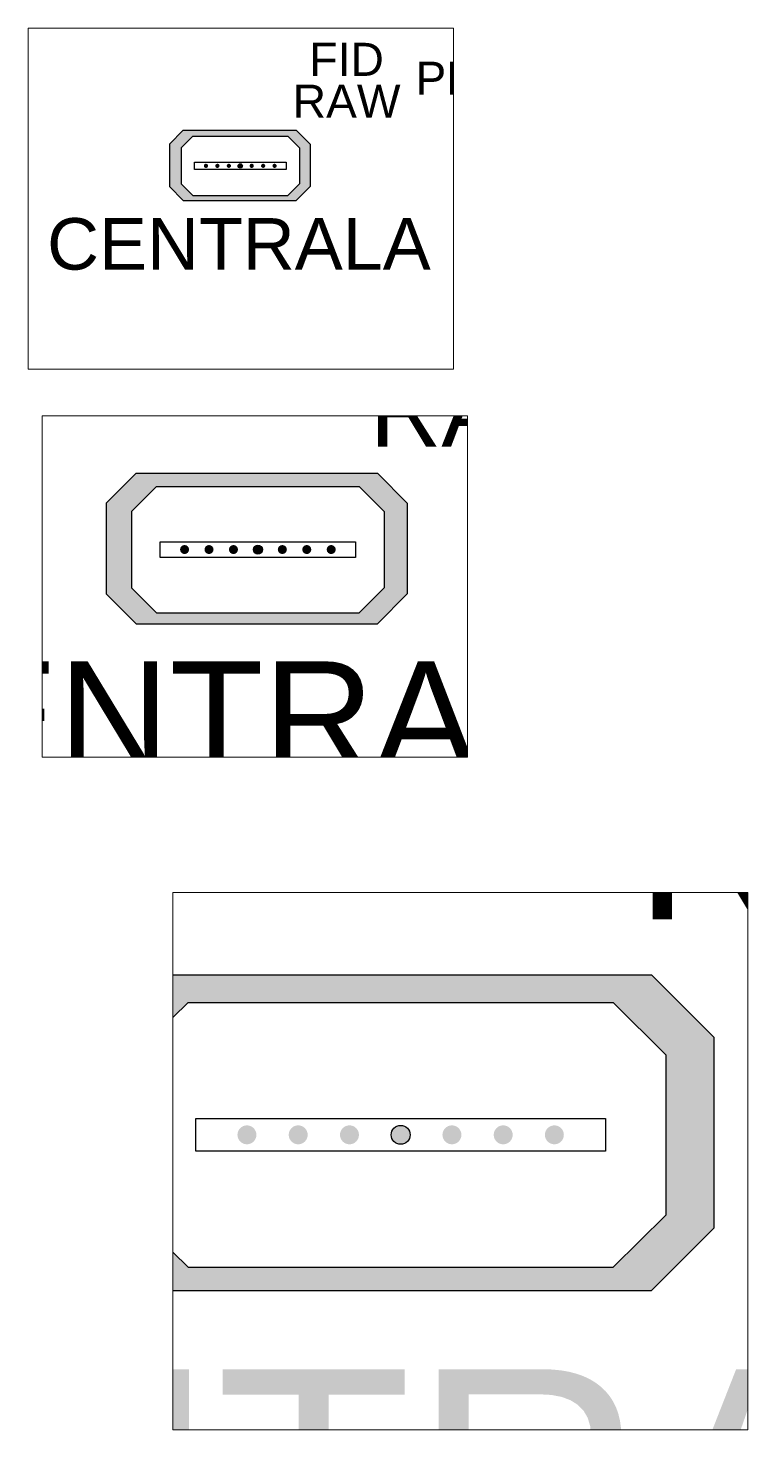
# Paper-space layout 'Layout1' of a CAD drawing. Header units: millimetres. Extents: x 0.7 to 23.4, y 7.1 to 51.3.
# The model-space entities are those that its viewports show. They can reach past a viewport. Long polylines and large blocks are cut down to what shows.
import ezdxf
from ezdxf.enums import TextEntityAlignment as Align

# ---------------------------------------------------------------- set-up
doc = ezdxf.new("R2010")
doc.units = ezdxf.units.MM
doc.header["$LTSCALE"] = 0.25
doc.styles.add('opis_czujki', font='arial.ttf')
doc.styles.add('opis_czujki_2', font='arial.ttf')

msp = doc.modelspace()

# ---------------------------------------------------------------- hatches: boundary and pattern name
h = msp.add_hatch(color=256)
h.paths.add_polyline_path([(-311.5, -185.4), (-4.3, -185.4), (302.8, -185.4), (378.5, -109.7), (378.5, 121.8), (302.8, 197.4), (-4.3, 197.4), (-311.5, 197.4), (-387.1, 121.8), (-387.1, -109.7)])
h.paths.add_polyline_path([(-259.5, -157.4), (-323, -93.9), (-323, 100.6), (-259.5, 164.1), (-1.5, 164.1), (256.5, 164.1), (320.1, 100.6), (320.1, -93.9), (256.5, -157.4), (-1.5, -157.4)], flags=16)
h = msp.add_hatch(color=256)
edge = h.paths.add_edge_path()
edge.add_arc((-188, 3.4), 11.5, 0, 360)
h = msp.add_hatch(color=256)
edge = h.paths.add_edge_path()
edge.add_arc((-125.8, 3.4), 11.5, 0, 360)
h = msp.add_hatch(color=256)
edge = h.paths.add_edge_path()
edge.add_arc((-63.6, 3.4), 11.5, 0, 360)
msp.add_hatch(color=256).paths.add_polyline_path([(10, 3.4, 1), (-12.9, 3.4, 1)])
h = msp.add_hatch(color=256)
edge = h.paths.add_edge_path()
edge.add_arc((60.7, 3.4), 11.5, 0, 360)
h = msp.add_hatch(color=256)
edge = h.paths.add_edge_path()
edge.add_arc((122.9, 3.4), 11.5, 0, 360)
h = msp.add_hatch(color=256)
edge = h.paths.add_edge_path()
edge.add_arc((185, 3.4), 11.5, 0, 360)

# ---------------------------------------------------------------- linework, layer by layer
for p, q in [((-387.1, 121.8), (-311.5, 197.4)), ((-311.5, 197.4), (-4.3, 197.4)), ((-4.3, 197.4), (302.8, 197.4)), ((302.8, 197.4), (378.5, 121.8)), ((-323, 100.6), (-259.5, 164.1)), ((-259.5, 164.1), (-1.5, 164.1)), ((-1.5, 164.1), (256.5, 164.1)), ((256.5, 164.1), (320.1, 100.6)), ((-387.1, 121.8), (-387.1, -109.7)), ((378.5, 121.8), (378.5, -109.7)), ((-323, 100.6), (-323, -93.9)), ((320.1, 100.6), (320.1, -93.9)), ((-250.1, 23.2), (247.2, 23.2)), ((-250.1, -16.5), (-250.1, 23.2)), ((247.2, 23.2), (247.2, -16.5)), ((247.2, -16.5), (-250.1, -16.5)), ((-323, -93.9), (-259.5, -157.4)), ((256.5, -157.4), (320.1, -93.9)), ((-387.1, -109.7), (-311.5, -185.4)), ((302.8, -185.4), (378.5, -109.7)), ((378.5, -109.7), (378.5, -109.7)), ((-259.5, -157.4), (-1.5, -157.4)), ((-1.5, -157.4), (256.5, -157.4)), ((-311.5, -185.4), (-4.3, -185.4)), ((-4.3, -185.4), (302.8, -185.4))]:
    msp.add_line(p, q)
msp.add_circle((-1.5, 3.4), 11.5)

# ---------------------------------------------------------------- texts
for tag, text, height, style, flags, p in [('FID', 'XX', 180, 'opis_czujki_2', 9, (576.8, 582.8)), ('RAW', 'XX', 180, 'opis_czujki_2', 9, (576.8, 354.9)), ('CENTRALA', 'xx', 280, 'opis_czujki', 8, (-9, -421.1))]:
    msp.add_attdef(tag, text=text, height=height, dxfattribs=dict(style=style, flags=flags)).set_placement(p, align=Align.MIDDLE_CENTER)
at = {"style": 'opis_czujki_2', "flags": 9}
msp.add_attdef('PLAN', (951, 389.9), 'xx', height=180, dxfattribs=at)

psp = doc.layouts.get("Layout1")

# ---------------------------------------------------------------- viewports
at = {"layer": '0', "color": 6}
psp.add_viewport(center=(7.441, 45.933), size=(13.419, 10.76441), view_center_point=(1.128, -174.851), view_height=1855.9322, dxfattribs=at)
for center, size, view_center_point, view_height, status in [((7.883, 33.694), (13.419, 10.76441), (-9.404, -90.589), 868.09732, 3), ((14.371, 15.557), (18.137, 16.95763), (71.044, -28.664), 652.21643, 4)]:
    psp.add_viewport(center=center, size=size, view_center_point=view_center_point, view_height=view_height, status=status, dxfattribs=at)

doc.saveas('drawing.dxf')
